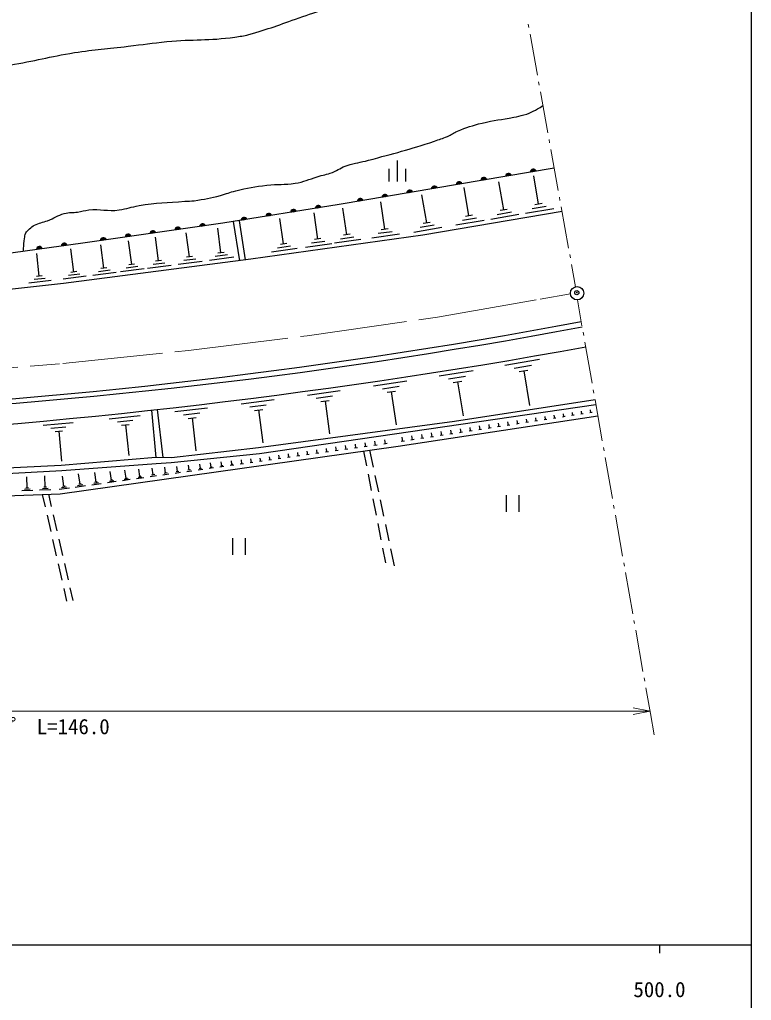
# Model space of a CAD drawing. Units: millimetres, scale not verified. Extents: x 40000 to 680000, y 20000 to 380000.
# Drawn here: x 491426 to 579000, y 198357 to 315710 of the extents above; entities that cross this region are included whole.
import ezdxf
from ezdxf.enums import TextEntityAlignment as Align

# ---------------------------------------------------------------- set-up
doc = ezdxf.new("R2010")
doc.units = ezdxf.units.MM
doc.header["$LTSCALE"] = 1000
doc.header["$PDMODE"] = 32
doc.header["$PDSIZE"] = 500
doc.linetypes.add('CHAIN', pattern=[18.5, 12, -1.5, 3.5, -1.5])
for name, color, linetype, lineweight in [('M-BGD', 7, 'Continuous', 25), ('M-BMK', 2, 'CHAIN', 13), ('M-BMK-HTXT', 7, 'Continuous', 13), ('M-BMK-SRVR', 3, 'Continuous', 25), ('M-STR-HTXT', 7, 'Continuous', 13), ('M-TTL-BAND', 7, 'Continuous', 25)]:
    doc.layers.add(name, color=color, linetype=linetype, lineweight=lineweight)
doc.layers.add('M-OTRS', color=6, linetype='Continuous')
doc.styles.add('ＭＳ ゴシック', font='')
doc.styles.get('ＭＳ ゴシック').set_extended_font_data('MS Gothic')

msp = doc.modelspace()

# ---------------------------------------------------------------- linework, layer by layer
at = {"layer": 'M-BGD'}
for p, q in [((536624, 298850), (536624, 296350)), ((535624, 297850), (535624, 296350)), ((537624, 297850), (537624, 296350)), ((553527, 293638), (552957, 297019)), ((549357, 292934), (548789, 296311)), ((540140, 291380), (539574, 294746)), ((545192, 292232), (544625, 295603)), ((535116, 290629), (534654, 293910)), ((553949, 293709), (553104, 293566)), ((527100, 289459), (526659, 292581)), ((530568, 289962), (530120, 293140)), ((545614, 292303), (544771, 292161)), ((551187, 292375), (547811, 291806)), ((550272, 292655), (548584, 292370)), ((549779, 293005), (548935, 292863)), ((555359, 293077), (551978, 292508)), ((554443, 293357), (552752, 293073)), ((516985, 291534), (517729, 286853)), ((518463, 286948), (517721, 291652)), ((523012, 288866), (522580, 291926)), ((541052, 291101), (539370, 290818)), ((540561, 291451), (539719, 291310)), ((547020, 291673), (543648, 291106)), ((546106, 291953), (544420, 291669)), ((511741, 287322), (511369, 290214)), ((515522, 287817), (515145, 290745)), ((530966, 290018), (530171, 289906)), ((536872, 290040), (533591, 289577)), ((535994, 290334), (534354, 290103)), ((535526, 290687), (534706, 290571)), ((541964, 290822), (538599, 290256)), ((501502, 285979), (501142, 288775)), ((504838, 286416), (504474, 289244)), ((508060, 286839), (507692, 289697)), ((523394, 288920), (522629, 288812)), ((528771, 288898), (525648, 288458)), ((527935, 289178), (526374, 288958)), ((527490, 289514), (526709, 289403)), ((532270, 289391), (529091, 288943)), ((531419, 289676), (529830, 289452)), ((493786, 285008), (493487, 287707)), ((497916, 285509), (497560, 288273)), ((516301, 287546), (514837, 287357)), ((515888, 287864), (515156, 287770)), ((524649, 288317), (521590, 287886)), ((523831, 288592), (522301, 288376)), ((505191, 286462), (504484, 286371)), ((508820, 286574), (507392, 286390)), ((508417, 286885), (507703, 286793)), ((513280, 286785), (510388, 286412)), ((512511, 287053), (511065, 286867)), ((512103, 287368), (511380, 287275)), ((517080, 287274), (514152, 286897)), ((498651, 285253), (497269, 285075)), ((498261, 285554), (497570, 285465)), ((502990, 285460), (500194, 285100)), ((502246, 285720), (500848, 285540)), ((501852, 286024), (501153, 285934)), ((506343, 285892), (503515, 285528)), ((505590, 286154), (504177, 285972)), ((509581, 286308), (506723, 285941)), ((495210, 284483), (492512, 284184)), ((494498, 284746), (493149, 284596)), ((494124, 285046), (493449, 284971)), ((499386, 284996), (496623, 284640)), ((549497, 274360), (553644, 275069)), ((541630, 273081), (545715, 273734)), ((550622, 274019), (552696, 274373)), ((551229, 273589), (552266, 273766)), ((551748, 273678), (552457, 269530)), ((533769, 271889), (537753, 272482)), ((542733, 272733), (544776, 273060)), ((543325, 272304), (544347, 272468)), ((543836, 272386), (544489, 268300)), ((525871, 270777), (529803, 271320)), ((534839, 271539), (536831, 271836)), ((535411, 271115), (536407, 271264)), ((535909, 271190), (536503, 267206)), ((517927, 269745), (521875, 270247)), ((526922, 270421), (528888, 270693)), ((527481, 269998), (528464, 270133)), ((527973, 270065), (528515, 266134)), ((507215, 268986), (507743, 263324)), ((508594, 263309), (507924, 269064)), ((509994, 268802), (513915, 269257)), ((518977, 269377), (520951, 269628)), ((519533, 268947), (520520, 269072)), ((520027, 269009), (520529, 265061)), ((558721, 268512), (558666, 268875)), ((559797, 268676), (559743, 269033)), ((502157, 267954), (505839, 268342)), ((503126, 267591), (504967, 267785)), ((511031, 268426), (512992, 268653)), ((511578, 267993), (512559, 268106)), ((512068, 268049), (512524, 264129)), ((549923, 267171), (549860, 267587)), ((551041, 267342), (550979, 267750)), ((552154, 267511), (552093, 267913)), ((553420, 267704), (553103, 267656)), ((553261, 267680), (553201, 268075)), ((554519, 267871), (554208, 267824)), ((554364, 267848), (554304, 268237)), ((555614, 268038), (555308, 267992)), ((555461, 268015), (555402, 268398)), ((556703, 268204), (556402, 268158)), ((556552, 268181), (556495, 268558)), ((557787, 268369), (557491, 268324)), ((557639, 268347), (557583, 268717)), ((558866, 268534), (558576, 268489)), ((559940, 268697), (559655, 268654)), ((494235, 267182), (497830, 267522)), ((495176, 266818), (496974, 266988)), ((495668, 266411), (496567, 266496)), ((496117, 266453), (496457, 262858)), ((503635, 267179), (504555, 267276)), ((504095, 267228), (504483, 263546)), ((541949, 265956), (541879, 266419)), ((543105, 266132), (543035, 266588)), ((544254, 266307), (544186, 266756)), ((545576, 266509), (545222, 266455)), ((545399, 266482), (545332, 266924)), ((546712, 266682), (546364, 266629)), ((546538, 266655), (546472, 267091)), ((547843, 266854), (547500, 266802)), ((547672, 266828), (547607, 267257)), ((548969, 267026), (548631, 266974)), ((548800, 267000), (548736, 267422)), ((550090, 267197), (549757, 267146)), ((551205, 267366), (550878, 267317)), ((552315, 267536), (551993, 267487)), ((534018, 264780), (533951, 265259)), ((535199, 264946), (535131, 265431)), ((537469, 265274), (537077, 265214)), ((537273, 265244), (537199, 265734)), ((538644, 265453), (538257, 265394)), ((538450, 265423), (538377, 265906)), ((539813, 265631), (539432, 265573)), ((539622, 265602), (539550, 266078)), ((540976, 265808), (540601, 265751)), ((540788, 265779), (540717, 266249)), ((542134, 265984), (541764, 265928)), ((543287, 266160), (542922, 266105)), ((544434, 266335), (544075, 266280)), ((525911, 263644), (525851, 264073)), ((527053, 263804), (526992, 264240)), ((528200, 263964), (528138, 264408)), ((529533, 264151), (529172, 264101)), ((529352, 264126), (529289, 264576)), ((530693, 264314), (530328, 264263)), ((530510, 264288), (530446, 264746)), ((531860, 264478), (531488, 264425)), ((531674, 264451), (531609, 264916)), ((532984, 262301), (532637, 264082)), ((533032, 264642), (532655, 264589)), ((532844, 264615), (532777, 265087)), ((533297, 264174), (533731, 262153)), ((534210, 264807), (533827, 264753)), ((535393, 264973), (535005, 264918)), ((516838, 262480), (516778, 262906)), ((518033, 262539), (517965, 263024)), ((519177, 262699), (519115, 263138)), ((520444, 262877), (520127, 262833)), ((520286, 262855), (520230, 263251)), ((521561, 263034), (521239, 262988)), ((521400, 263011), (521344, 263414)), ((522683, 263191), (522356, 263145)), ((522520, 263168), (522462, 263577)), ((523811, 263349), (523478, 263302)), ((523645, 263326), (523586, 263742)), ((524945, 263508), (524606, 263461)), ((524775, 263484), (524716, 263907)), ((526083, 263668), (525739, 263619)), ((527227, 263828), (526878, 263779)), ((528377, 263989), (528022, 263939)), ((504163, 260836), (504030, 261786)), ((505823, 261047), (505701, 261912)), ((507401, 261248), (507291, 262032)), ((508899, 261437), (508800, 262140)), ((510330, 261621), (510241, 262258)), ((512033, 261698), (511441, 261615)), ((511864, 261825), (511568, 261783)), ((511716, 261804), (511633, 262396)), ((513352, 261883), (512803, 261806)), ((513195, 262001), (512921, 261962)), ((513058, 261981), (512981, 262530)), ((514630, 262062), (514123, 261991)), ((514485, 262171), (514232, 262135)), ((514359, 262153), (514288, 262659)), ((515867, 262235), (515401, 262170)), ((515735, 262335), (515502, 262303)), ((515618, 262319), (515553, 262785)), ((517066, 262403), (516640, 262344)), ((516945, 262495), (516731, 262465)), ((518227, 262566), (517839, 262512)), ((519352, 262724), (519001, 262675)), ((492336, 259667), (492286, 260993)), ((494488, 259756), (494437, 261109)), ((496727, 259866), (496554, 261099)), ((498653, 260136), (498480, 261369)), ((500582, 260381), (500423, 261515)), ((502417, 260615), (502272, 261654)), ((502547, 260633), (502287, 260596)), ((504671, 260666), (503721, 260532)), ((504417, 260751), (503942, 260684)), ((504281, 260853), (504044, 260820)), ((506285, 260892), (505421, 260771)), ((506054, 260970), (505622, 260909)), ((505931, 261063), (505715, 261032)), ((507821, 261107), (507037, 260997)), ((507597, 261276), (507205, 261221)), ((509275, 261311), (508572, 261213)), ((509075, 261462), (508723, 261413)), ((510671, 261507), (510034, 261417)), ((510489, 261644), (510171, 261599)), ((533557, 259356), (533175, 261319)), ((533941, 261175), (534360, 259220)), ((493012, 259361), (491686, 259310)), ((492674, 259514), (492011, 259489)), ((492502, 259673), (492170, 259661)), ((495177, 259443), (493824, 259392)), ((494833, 259599), (494156, 259574)), ((494657, 259762), (494319, 259749)), ((497386, 259644), (496153, 259471)), ((497057, 259755), (496440, 259669)), ((496881, 259888), (496573, 259844)), ((499312, 259914), (498079, 259741)), ((498982, 260025), (498366, 259939)), ((498807, 260158), (498498, 260114)), ((501189, 260177), (500055, 260018)), ((500885, 260279), (500319, 260200)), ((500724, 260401), (500440, 260361)), ((502974, 260428), (501934, 260282)), ((502695, 260521), (502176, 260448)), ((494524, 257400), (494182, 258905)), ((494882, 258932), (495221, 257450)), ((534130, 256411), (533748, 258374)), ((534570, 258242), (534990, 256286)), ((549659, 258802), (549659, 256802)), ((551159, 258802), (551159, 256802)), ((495188, 254474), (494745, 256425)), ((495445, 256475), (495892, 254526)), ((534703, 253466), (534321, 255430)), ((535199, 255309), (535619, 253353)), ((495853, 251549), (495410, 253499)), ((496115, 253551), (496562, 251602)), ((516917, 253678), (516917, 251678)), ((518417, 253678), (518417, 251678)), ((535240, 250704), (534894, 252485)), ((535829, 252375), (536263, 250354)), ((496518, 248624), (496075, 250574)), ((496785, 250627), (497232, 248677)), ((497081, 246143), (496739, 247648)), ((497456, 247703), (497795, 246221))]:
    msp.add_line(p, q, dxfattribs=at)
for points in [[(555398, 297940), (529679, 293572), (515763, 291337), (498993, 288977), (479675, 286289)], [(556336, 292734), (539679, 289930), (519078, 287027), (496659, 284141), (469622, 281141), (442979, 277794), (432802, 277070)], [(560287, 270233), (543478, 267639), (520025, 264489), (509609, 263290), (507743, 263324), (496417, 262353), (473679, 261253), (460342, 260797), (443722, 260832), (421878, 261177)], [(560393, 269633), (520121, 263740), (509564, 262693), (507768, 262568), (496464, 261718), (473710, 260498), (460355, 260041), (443715, 260077), (421853, 260501)], [(426985, 258555), (428842, 258301), (451087, 257326), (470540, 258110), (482150, 258448), (496285, 258985), (536744, 264657), (560629, 268297)]]:
    msp.add_lwpolyline(points, dxfattribs=at)
for centre, radius, start, end in [((549942, 296959), 354, 18.43596, 180.84114), ((549942, 296959), 283, 20.66, 178.6171), ((549942, 296959), 212, 24.40633, 174.87077), ((549942, 296959), 142, 32.11806, 167.15904), ((549942, 296959), 100, 42.43572, 156.84138), ((552899, 297461), 354, 18.43596, 180.84114), ((552899, 297461), 283, 20.66, 178.6171), ((552899, 297461), 212, 24.40633, 174.87077), ((552899, 297461), 142, 32.11806, 167.15904), ((552899, 297461), 100, 42.43572, 156.84138), ((541069, 295452), 354, 18.43596, 180.84114), ((541069, 295452), 283, 20.66, 178.6171), ((544026, 295954), 354, 18.43596, 180.84114), ((544026, 295954), 283, 20.66, 178.6171), ((544026, 295954), 212, 24.40633, 174.87077), ((544026, 295954), 142, 32.11806, 167.15904), ((544026, 295954), 100, 42.43572, 156.84138), ((546984, 296456), 354, 18.43596, 180.84114), ((546984, 296456), 283, 20.66, 178.6171), ((546984, 296456), 212, 24.40633, 174.87077), ((546984, 296456), 142, 32.11806, 167.15904), ((546984, 296456), 100, 42.43572, 156.84138), ((535153, 294447), 354, 18.43596, 180.84114), ((535153, 294447), 283, 20.66, 178.6171), ((535153, 294447), 212, 24.40633, 174.87077), ((535153, 294447), 142, 32.11806, 167.15904), ((538111, 294949), 354, 18.43596, 180.84114), ((538111, 294949), 283, 20.66, 178.6171), ((538111, 294949), 212, 24.40633, 174.87077), ((538111, 294949), 142, 32.11806, 167.15904), ((538111, 294949), 100, 42.43572, 156.84138), ((541069, 295452), 212, 24.40633, 174.87077), ((541069, 295452), 142, 32.11806, 167.15904), ((541069, 295452), 100, 42.43572, 156.84138), ((527173, 293115), 354, 17.92147, 180.32664), ((527173, 293115), 283, 20.14551, 178.10261), ((532196, 293945), 354, 18.43596, 180.84114), ((532196, 293945), 283, 20.66, 178.6171), ((532196, 293945), 212, 24.40633, 174.87077), ((532196, 293945), 142, 32.11806, 167.15904), ((532196, 293945), 100, 42.43572, 156.84138), ((535153, 294447), 100, 42.43572, 156.84138), ((521249, 292163), 354, 17.92147, 180.32664), ((521249, 292163), 283, 20.14551, 178.10261), ((521249, 292163), 212, 23.89183, 174.35628), ((521249, 292163), 142, 31.60356, 166.64455), ((521249, 292163), 100, 41.92122, 156.32689), ((524211, 292639), 354, 17.92147, 180.32664), ((524211, 292639), 283, 20.14551, 178.10261), ((524211, 292639), 212, 23.89183, 174.35628), ((524211, 292639), 142, 31.60356, 166.64455), ((524211, 292639), 100, 41.92122, 156.32689), ((527173, 293115), 212, 23.89183, 174.35628), ((527173, 293115), 142, 31.60356, 166.64455), ((527173, 293115), 100, 41.92122, 156.32689), ((513327, 290940), 354, 16.80792, 179.2131), ((513327, 290940), 283, 19.03196, 176.98906), ((513327, 290940), 212, 22.77828, 173.24273), ((513327, 290940), 142, 30.49001, 165.531), ((513327, 290940), 100, 40.80768, 155.21334), ((518287, 291688), 354, 17.92147, 180.32664), ((518287, 291688), 283, 20.14551, 178.10261), ((518287, 291688), 212, 23.89183, 174.35628), ((518287, 291688), 142, 31.60356, 166.64455), ((518287, 291688), 100, 41.92122, 156.32689), ((504415, 289686), 354, 16.80792, 179.2131), ((504415, 289686), 283, 19.03196, 176.98906), ((504415, 289686), 212, 22.77828, 173.24273), ((507386, 290104), 354, 16.80792, 179.2131), ((507386, 290104), 283, 19.03196, 176.98906), ((507386, 290104), 212, 22.77828, 173.24273), ((507386, 290104), 142, 30.49001, 165.531), ((507386, 290104), 100, 40.80768, 155.21334), ((510356, 290522), 354, 16.80792, 179.2131), ((510356, 290522), 283, 19.03196, 176.98906), ((510356, 290522), 212, 22.77828, 173.24273), ((510356, 290522), 142, 30.49001, 165.531), ((510356, 290522), 100, 40.80768, 155.21334), ((496770, 288613), 354, 16.71897, 179.12415), ((496770, 288613), 283, 18.94301, 176.90011), ((496770, 288613), 212, 22.68933, 173.15378), ((496770, 288613), 142, 30.40106, 165.44205), ((496770, 288613), 100, 40.71873, 155.12439), ((501444, 289268), 354, 16.80792, 179.2131), ((501444, 289268), 283, 19.03196, 176.98906), ((501444, 289268), 212, 22.77828, 173.24273), ((501444, 289268), 142, 30.49001, 165.531), ((501444, 289268), 100, 40.80768, 155.21334), ((504415, 289686), 142, 30.49001, 165.531), ((504415, 289686), 100, 40.80768, 155.21334), ((493799, 288200), 354, 16.71897, 179.12415), ((493799, 288200), 283, 18.94301, 176.90011), ((493799, 288200), 212, 22.68933, 173.15378), ((493799, 288200), 142, 30.40106, 165.44205), ((493799, 288200), 100, 40.71873, 155.12439), ((433343, 946784), 678865, 272.24698, 280.63575), ((438097, 918408), 650733, 271.9266, 280.68484), ((425818, 1010164), 745634, 272.63358, 280.3026)]:
    msp.add_arc(centre, radius, start, end, dxfattribs=at)
for points, knots in [([(430777, 309670), (431135, 309858), (431278, 309927), (431625, 310009), (432013, 310100), (432246, 310036), (432644, 310062), (433158, 310096), (433442, 310161), (433956, 310179), (435246, 310223), (435967, 310095), (437257, 310049), (437706, 310033), (437959, 310047), (438406, 310010), (439175, 309947), (439609, 309905), (440363, 309740), (441736, 309440), (442439, 308968), (443832, 308782), (445390, 308573), (446298, 308978), (447858, 308782), (448665, 308681), (449075, 308426), (449854, 308192), (450931, 307868), (451511, 307604), (452605, 307342), (453196, 307201), (453527, 307110), (454131, 307046), (455004, 306952), (455500, 306976), (456377, 307004), (458192, 307061), (459187, 307375), (460997, 307513), (463590, 307711), (465051, 307668), (467651, 307726), (467900, 307731), (468039, 307724), (468287, 307726), (469462, 307737), (470121, 307810), (471296, 307769), (472673, 307720), (473436, 307516), (474814, 307515), (475693, 307515), (476187, 307544), (477060, 307643), (478112, 307761), (478695, 307889), (479730, 308109), (481745, 308538), (482824, 308990), (484842, 309405), (486641, 309775), (487661, 309919), (489478, 310188), (489775, 310231), (489945, 310224), (490241, 310272), (493284, 310776), (494953, 311261), (497997, 311757), (500489, 312163), (501908, 312224), (504415, 312522), (506229, 312737), (507242, 312886), (509059, 313073), (512228, 313398), (514044, 313164), (517196, 313625), (517846, 313720), (518217, 313748), (518849, 313922), (521237, 314577), (522525, 315111), (524867, 315915), (527289, 316746), (528650, 317202), (531039, 318124), (532255, 318593), (532858, 319061), (534106, 319434), (534680, 319606), (534892, 319672), (535590, 319816)], [0, 0, 0, 0, 1, 1, 1, 2, 2, 2, 3, 3, 3, 4, 4, 4, 5, 5, 5, 6, 6, 6, 7, 7, 7, 8, 8, 8, 9, 9, 9, 10, 10, 10, 11, 11, 11, 12, 12, 12, 13, 13, 13, 14, 14, 14, 15, 15, 15, 16, 16, 16, 17, 17, 17, 18, 18, 18, 19, 19, 19, 20, 20, 20, 21, 21, 21, 22, 22, 22, 23, 23, 23, 24, 24, 24, 25, 25, 25, 26, 26, 26, 27, 27, 27, 28, 28, 28, 29, 29, 29, 30, 30, 30, 31, 31, 31, 31]), ([(491899, 287990), (491897, 288156), (491901, 288203), (491905, 288340), (491921, 288797), (491963, 289051), (492025, 289505), (492061, 289772), (492020, 289948), (492152, 290183), (492279, 290411), (492422, 290489), (492619, 290660), (492840, 290851), (492951, 290983), (493211, 291116), (493786, 291410), (494172, 291420), (494775, 291651), (495569, 291954), (495950, 292297), (496771, 292515), (497378, 292676), (497750, 292583), (498371, 292679), (498892, 292760), (499172, 292879), (499695, 292939), (501105, 293101), (501925, 292733), (503329, 292943), (504271, 293083), (504776, 293283), (505714, 293449), (507836, 293824), (509058, 293805), (511205, 293986), (511642, 294023), (511893, 293975), (512325, 294043), (513561, 294238), (514258, 294348), (515465, 294678), (516181, 294873), (516564, 295048), (517284, 295231), (518720, 295594), (519545, 295721), (521014, 295909), (522330, 296078), (523094, 295912), (524404, 296122), (525464, 296292), (526009, 296599), (527038, 296903), (527747, 297112), (528163, 297174), (528854, 297436), (529573, 297709), (529907, 298030), (530639, 298265), (531610, 298577), (532193, 298612), (533177, 298878), (536272, 299715), (538020, 300149), (541060, 301168), (541676, 301374), (542024, 301483), (542620, 301741), (543102, 301950), (543331, 302153), (543815, 302355), (544940, 302826), (545600, 303026), (546782, 303330), (548233, 303704), (549090, 303710), (550556, 304022), (551037, 304125), (551311, 304166), (551783, 304306), (552727, 304588), (553057, 304836), (554050, 305414)], [0, 0, 0, 0, 1, 1, 1, 2, 2, 2, 3, 3, 3, 4, 4, 4, 5, 5, 5, 6, 6, 6, 7, 7, 7, 8, 8, 8, 9, 9, 9, 10, 10, 10, 11, 11, 11, 12, 12, 12, 13, 13, 13, 14, 14, 14, 15, 15, 15, 16, 16, 16, 17, 17, 17, 18, 18, 18, 19, 19, 19, 20, 20, 20, 21, 21, 21, 22, 22, 22, 23, 23, 23, 24, 24, 24, 25, 25, 25, 26, 26, 26, 27, 27, 27, 28, 28, 28, 28])]:
    msp.add_open_spline(points, degree=3, knots=knots, dxfattribs=at)
at = {"layer": 'M-BMK'}
msp.add_lwpolyline([(459773, 272074), (479249, 273162), (496586, 274569), (511628, 276124), (525858, 277890), (541433, 280123), (553720, 282248), (557345, 282893)], dxfattribs=at)
at = {"layer": 'M-BMK-HTXT'}
for p, q in [((552297, 315145), (552367, 314752)), ((552509, 313964), (553396, 309044)), ((553538, 308256), (553609, 307863)), ((553751, 307075), (554638, 302155)), ((554780, 301367), (554851, 300974)), ((554993, 300186), (555880, 295266)), ((556021, 294478), (556092, 294085)), ((556234, 293297), (557121, 288377)), ((557263, 287589), (557334, 287196)), ((557476, 286408), (557956, 283745)), ((558181, 282168), (558725, 279084)), ((558864, 278296), (558934, 277902)), ((559073, 277114), (559942, 272190)), ((560081, 271403), (560150, 271009)), ((560289, 270221), (561159, 265297)), ((561298, 264509), (561367, 264115)), ((561506, 263327), (562375, 258403)), ((562514, 257616), (562584, 257222)), ((562723, 256434), (563592, 251510)), ((563731, 250722), (563801, 250328)), ((563940, 249540), (564809, 244617)), ((564948, 243829), (565018, 243435)), ((565157, 242647), (566026, 237723)), ((566165, 236935), (566234, 236541)), ((566373, 235754), (566918, 232670)), ((566918, 232670), (567367, 230128))]:
    msp.add_line(p, q, dxfattribs=at)
at = {"layer": 'M-BMK-SRVR'}
msp.add_circle((558142, 282967), 800, dxfattribs=at)
at = {"layer": 'M-OTRS'}
msp.add_point((558106, 283045), dxfattribs=at)
at = {"layer": 'M-STR-HTXT'}
for p, q in [((413596, 232955), (566867, 232955)), ((566867, 232955), (564867, 233355)), ((566867, 232955), (564867, 232555))]:
    msp.add_line(p, q, dxfattribs=at)
at = {"layer": 'M-TTL-BAND'}
for p, q in [((579000, 20000), (579000, 370000)), ((40000, 205000), (579000, 205000)), ((568000, 205000), (568000, 204000))]:
    msp.add_line(p, q, dxfattribs=at)

# ---------------------------------------------------------------- texts
at = {"layer": 'M-STR-HTXT', "style": 'ＭＳ ゴシック'}
msp.add_text('ガードパイプ  L=146.0', height=1833, dxfattribs=at).set_placement((489096, 229655), align=Align.BOTTOM_CENTER)
at = {"layer": 'M-TTL-BAND', "style": 'ＭＳ ゴシック'}
msp.add_text('500.0', height=1833, dxfattribs=at).set_placement((568000, 198195), align=Align.BOTTOM_CENTER)

doc.saveas('drawing.dxf')
